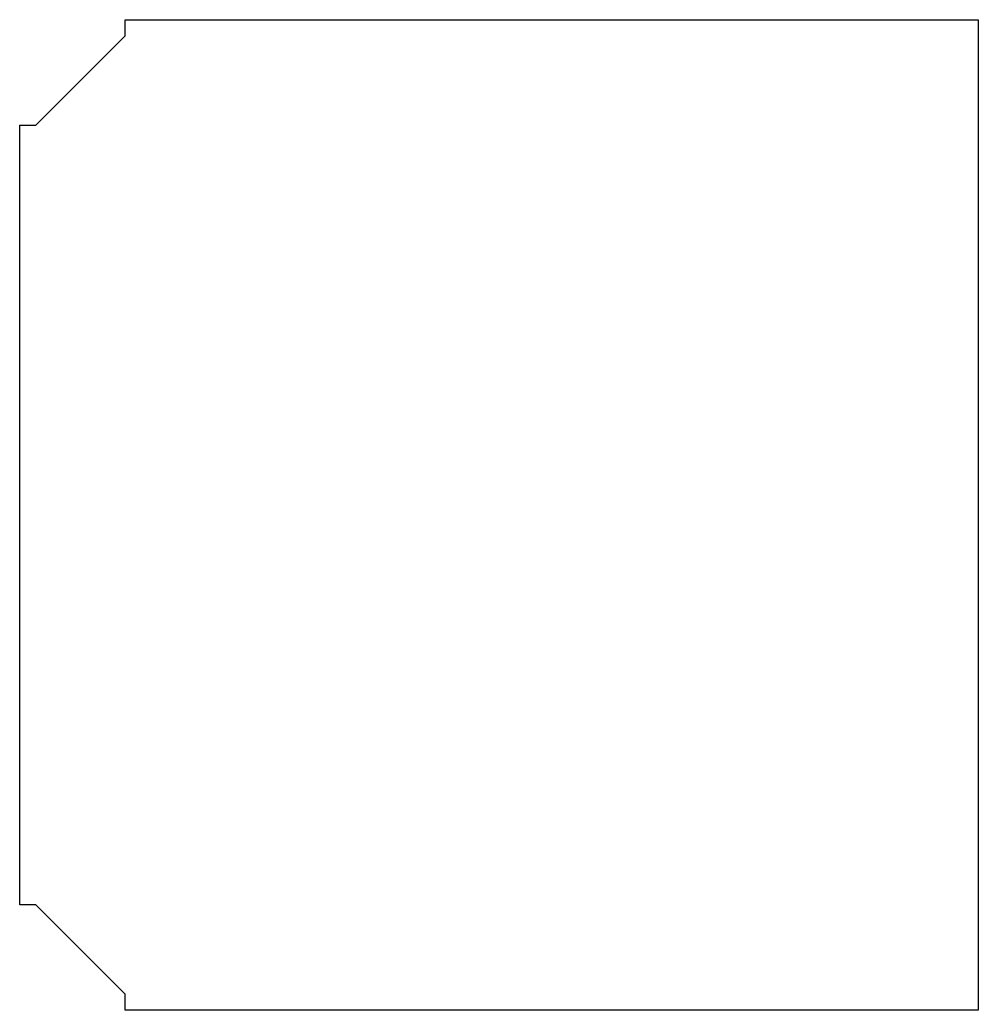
# Model space of a CAD drawing. Header units: millimetres. Extents: x -7 to 642, y -151 to 520.
import ezdxf

# ---------------------------------------------------------------- set-up
doc = ezdxf.new("R2010")
doc.units = ezdxf.units.MM
doc.layers.get('0').update_dxf_attribs({"linetype": 'CONTINUOUS'})

msp = doc.modelspace()

# ---------------------------------------------------------------- linework, layer by layer
msp.add_lwpolyline([(641.76, 520.12), (641.76, -150.58), (64.41, -150.58), (64.41, -139.81), (3.83, -79.23), (-6.94, -79.23), (-6.94, 448.77), (3.83, 448.77), (64.41, 509.36), (64.41, 520.12)], close=True)

doc.saveas('drawing.dxf')
